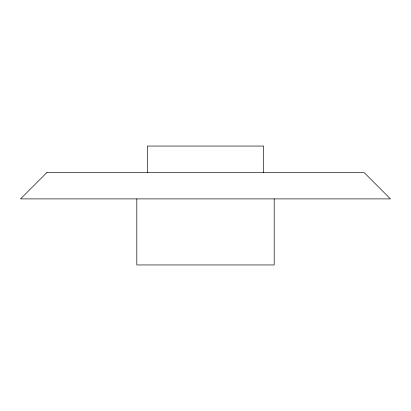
<?xml version="1.0" encoding="UTF-8"?>
<svg xmlns="http://www.w3.org/2000/svg" width="411" height="411" viewBox="0 0 411 411"><rect width="100%" height="100%" fill="white"/><g stroke="black" fill="none" stroke-linecap="round" stroke-linejoin="round"><path stroke-width="0.62" d="M274.194 198.893L274.194 264.946L136.806 264.946L136.806 198.893M263.626 172.471L263.626 146.054L147.374 146.054L147.374 172.471M46.972 172.471L20.55 198.893L390.45 198.893L364.028 172.471L46.972 172.471"/></g></svg>
